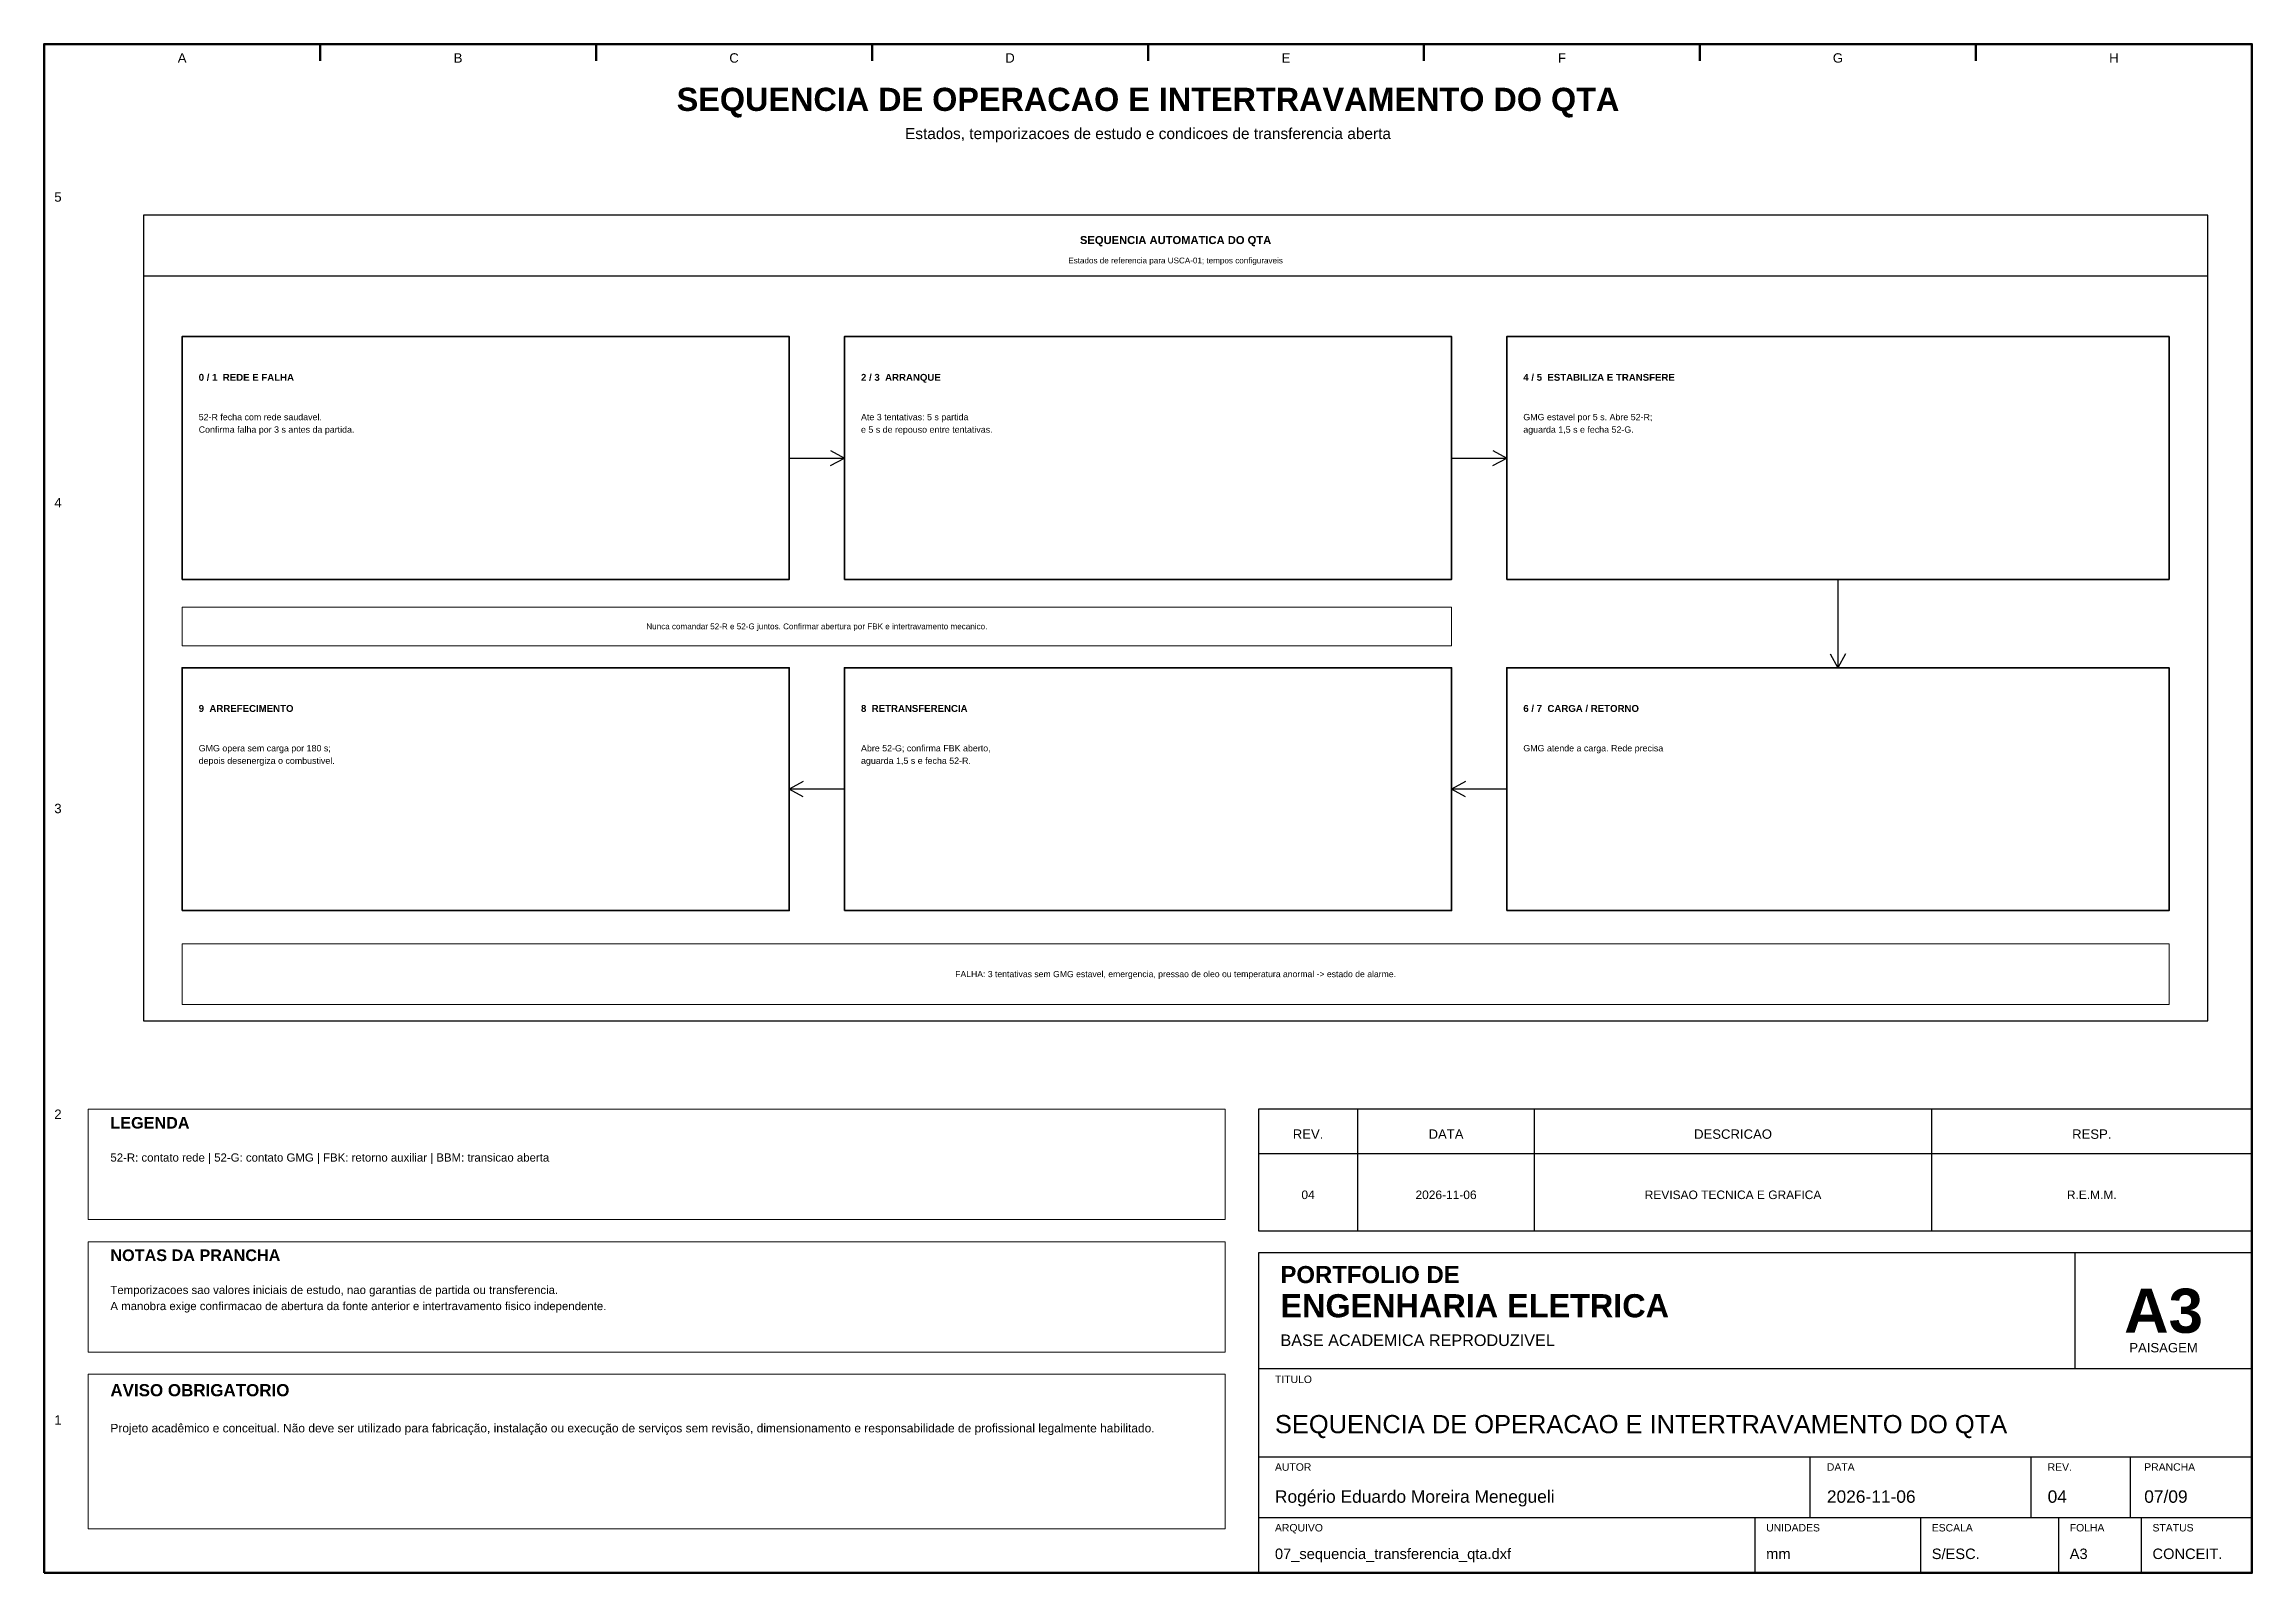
# Model space of a CAD drawing. Header units: millimetres. Extents: x 10 to 410, y 10 to 287.
import ezdxf
from ezdxf.enums import TextEntityAlignment as Align

# ---------------------------------------------------------------- set-up
doc = ezdxf.new("R2010")
doc.units = ezdxf.units.MM
for name, color, linetype, lineweight in [('00_MOLDURA', 7, 'CONTINUOUS', 50), ('01_CARIMBO', 7, 'CONTINUOUS', 25), ('02_TEXTO', 7, 'CONTINUOUS', 18), ('04_EQUIPAMENTOS', 32, 'CONTINUOUS', 35), ('06_COMANDO', 94, 'CONTINUOUS', 25), ('12_LEGENDA', 7, 'CONTINUOUS', 18), ('13_NOTAS', 7, 'CONTINUOUS', 18)]:
    doc.layers.add(name, color=color, linetype=linetype, lineweight=lineweight)
doc.styles.add('PORTFOLIO_TEXTO', font='arial.ttf')
doc.styles.add('PORTFOLIO_TITULO', font='arialbd.ttf', dxfattribs={"width": 0.92})

# ---------------------------------------------------------------- blocks, each defined once
blk = doc.blocks.new('CARIMBO_A3')
at = {"layer": '01_CARIMBO'}
for p, q in [((148, 37), (148, 58)), ((0, 37), (180, 37)), ((0, 21), (180, 21)), ((100, 10), (100, 21)), ((140, 10), (140, 21)), ((158, 10), (158, 21)), ((0, 10), (180, 10)), ((90, 0), (90, 10)), ((120, 0), (120, 10)), ((145, 0), (145, 10)), ((160, 0), (160, 10))]:
    blk.add_line(p, q, dxfattribs=at)
blk.add_lwpolyline([(0, 0), (180, 0), (180, 58), (0, 58)], close=True, dxfattribs=at)
at = {"layer": '01_CARIMBO', "style": 'PORTFOLIO_TEXTO'}
for s, p in [('TITULO', (3, 34.4)), ('AUTOR', (3, 18.5)), ('DATA', (103, 18.5)), ('REV.', (143, 18.5)), ('PRANCHA', (160.5, 18.5)), ('ARQUIVO', (3, 7.5)), ('UNIDADES', (92, 7.5)), ('ESCALA', (122, 7.5)), ('FOLHA', (147, 7.5)), ('STATUS', (162, 7.5))]:
    blk.add_text(s, height=1.35, dxfattribs=at).set_placement(p)
at = {"layer": '02_TEXTO'}
for s, height, style, p in [('PORTFOLIO DE', 3.1, 'PORTFOLIO_TITULO', (4, 52.5)), ('ENGENHARIA ELETRICA', 4.2, 'PORTFOLIO_TITULO', (4, 46.3)), ('BASE ACADEMICA REPRODUZIVEL', 2.1, 'PORTFOLIO_TEXTO', (4, 41.1))]:
    blk.add_text(s, height=height, dxfattribs=dict(at, style=style)).set_placement(p)
for s, height, style, p in [('A3', 8, 'PORTFOLIO_TITULO', (164, 47.5)), ('PAISAGEM', 1.7, 'PORTFOLIO_TEXTO', (164, 40.8))]:
    blk.add_text(s, height=height, dxfattribs=dict(at, style=style)).set_placement(p, align=Align.MIDDLE_CENTER)
at = {"layer": '02_TEXTO', "style": 'PORTFOLIO_TEXTO'}
for tag, p, height in [('TITULO', (3, 25.3), 3.3), ('AUTOR', (3, 12.7), 2.25), ('DATA', (103, 12.7), 2.25), ('REVISAO', (143, 12.7), 2.25), ('PRANCHA', (160.5, 12.7), 2.25), ('ARQUIVO', (3, 2.5), 1.9), ('UNIDADES', (92, 2.5), 1.9), ('ESCALA', (122, 2.5), 1.9), ('FOLHA', (147, 2.5), 1.9), ('STATUS', (162, 2.5), 1.9)]:
    blk.add_attdef(tag, p, '', height=height, dxfattribs=at)

msp = doc.modelspace()

# ---------------------------------------------------------------- linework, layer by layer
at = {"layer": '00_MOLDURA'}
for p, q in [((60, 287), (60, 284)), ((110, 287), (110, 284)), ((160, 287), (160, 284)), ((210, 287), (210, 284)), ((260, 287), (260, 284)), ((310, 287), (310, 284)), ((360, 287), (360, 284))]:
    msp.add_line(p, q, dxfattribs=at)
msp.add_lwpolyline([(10, 10), (410, 10), (410, 287), (10, 287)], close=True, dxfattribs=at)
at = {"layer": '01_CARIMBO'}
for p, q in [((248, 72), (248, 94)), ((280, 72), (280, 94)), ((352, 72), (352, 94)), ((230, 86), (410, 86))]:
    msp.add_line(p, q, dxfattribs=at)
msp.add_lwpolyline([(230, 72), (410, 72), (410, 94), (230, 94)], close=True, dxfattribs=at)
at = {"layer": '04_EQUIPAMENTOS'}
for points in [[(35, 190), (145, 190), (145, 234), (35, 234)], [(155, 190), (265, 190), (265, 234), (155, 234)], [(275, 190), (395, 190), (395, 234), (275, 234)], [(35, 130), (145, 130), (145, 174), (35, 174)], [(155, 130), (265, 130), (265, 174), (155, 174)], [(275, 130), (395, 130), (395, 174), (275, 174)]]:
    msp.add_lwpolyline(points, close=True, dxfattribs=at)
at = {"layer": '06_COMANDO'}
for p, q in [((28, 245), (402, 245)), ((145, 212), (155, 212)), ((152.5, 213.375), (155, 212)), ((152.5, 210.625), (155, 212)), ((265, 212), (275, 212)), ((272.5, 213.375), (275, 212)), ((272.5, 210.625), (275, 212)), ((335, 190), (335, 174)), ((333.625, 176.5), (335, 174)), ((336.375, 176.5), (335, 174)), ((147.5, 153.375), (145, 152)), ((155, 152), (145, 152)), ((147.5, 150.625), (145, 152)), ((267.5, 153.375), (265, 152)), ((275, 152), (265, 152)), ((267.5, 150.625), (265, 152))]:
    msp.add_line(p, q, dxfattribs=at)
msp.add_lwpolyline([(28, 110), (402, 110), (402, 256), (28, 256)], close=True, dxfattribs=at)
at = {"layer": '12_LEGENDA'}
for points in [[(35, 178), (265, 178), (265, 185), (35, 185)], [(18, 74), (224, 74), (224, 94), (18, 94)]]:
    msp.add_lwpolyline(points, close=True, dxfattribs=at)
at = {"layer": '13_NOTAS'}
for points in [[(35, 113), (395, 113), (395, 124), (35, 124)], [(18, 50), (224, 50), (224, 70), (18, 70)], [(18, 18), (224, 18), (224, 46), (18, 46)]]:
    msp.add_lwpolyline(points, close=True, dxfattribs=at)

# ---------------------------------------------------------------- block references
at = {"layer": '01_CARIMBO'}
msp.add_blockref('CARIMBO_A3', (230, 10), dxfattribs=at).add_auto_attribs({'TITULO': 'SEQUENCIA DE OPERACAO E INTERTRAVAMENTO DO QTA', 'AUTOR': 'Rogério Eduardo Moreira Menegueli', 'DATA': '2026-11-06', 'REVISAO': '04', 'PRANCHA': '07/09', 'ARQUIVO': '07_sequencia_transferencia_qta.dxf', 'UNIDADES': 'mm', 'ESCALA': 'S/ESC.', 'FOLHA': 'A3', 'STATUS': 'CONCEIT.'})

# ---------------------------------------------------------------- texts
at = {"layer": '00_MOLDURA', "style": 'PORTFOLIO_TEXTO'}
for s, p in [('A', (35, 284.5)), ('B', (85, 284.5)), ('C', (135, 284.5)), ('D', (185, 284.5)), ('E', (235, 284.5)), ('F', (285, 284.5)), ('G', (335, 284.5)), ('H', (385, 284.5)), ('5', (12.5, 259.3)), ('4', (12.5, 203.9)), ('3', (12.5, 148.5)), ('2', (12.5, 93.1)), ('1', (12.5, 37.7))]:
    msp.add_text(s, height=1.7, dxfattribs=at).set_placement(p, align=Align.MIDDLE_CENTER)
at = {"layer": '01_CARIMBO', "style": 'PORTFOLIO_TEXTO'}
for s, p in [('REV.', (239, 89.5)), ('DATA', (264, 89.5)), ('DESCRICAO', (316, 89.5)), ('RESP.', (381, 89.5))]:
    msp.add_text(s, height=1.7, dxfattribs=at).set_placement(p, align=Align.MIDDLE_CENTER)
at = {"layer": '02_TEXTO'}
for s, height, style, p in [('SEQUENCIA DE OPERACAO E INTERTRAVAMENTO DO QTA', 4.2, 'PORTFOLIO_TITULO', (210, 277)), ('Estados, temporizacoes de estudo e condicoes de transferencia aberta', 2, 'PORTFOLIO_TEXTO', (210, 270.8)), ('Estados de referencia para USCA-01; tempos configuraveis', 1.05, 'PORTFOLIO_TEXTO', (215, 247.8)), ('04', 1.55, 'PORTFOLIO_TEXTO', (239, 78.5)), ('2026-11-06', 1.55, 'PORTFOLIO_TEXTO', (264, 78.5)), ('REVISAO TECNICA E GRAFICA', 1.55, 'PORTFOLIO_TEXTO', (316, 78.5)), ('R.E.M.M.', 1.55, 'PORTFOLIO_TEXTO', (381, 78.5))]:
    msp.add_text(s, height=height, dxfattribs=dict(at, style=style)).set_placement(p, align=Align.MIDDLE_CENTER)
at = {"layer": '02_TEXTO', "char_height": 1.15, "attachment_point": 1, "line_spacing_factor": 1.18, "style": 'PORTFOLIO_TEXTO'}
for s, insert, width in [('52-R fecha com rede saudavel.\\PConfirma falha por 3 s antes da partida.', (38, 220), 104), ('Ate 3 tentativas: 5 s partida\\Pe 5 s de repouso entre tentativas.', (158, 220), 104), ('GMG estavel por 5 s. Abre 52-R;\\Paguarda 1,5 s e fecha 52-G.', (278, 220), 114), ('GMG opera sem carga por 180 s;\\Pdepois desenergiza o combustivel.', (38, 160), 104), ('Abre 52-G; confirma FBK aberto,\\Paguarda 1,5 s e fecha 52-R.', (158, 160), 104), ('GMG atende a carga. Rede precisa\\permanecer saudavel por 120 s.', (278, 160), 114)]:
    msp.add_mtext(s, dxfattribs=dict(at, insert=insert, width=width))
at = {"layer": '04_EQUIPAMENTOS', "style": 'PORTFOLIO_TITULO'}
for s, p in [('0 / 1  REDE E FALHA', (38, 226)), ('2 / 3  ARRANQUE', (158, 226)), ('4 / 5  ESTABILIZA E TRANSFERE', (278, 226)), ('9  ARREFECIMENTO', (38, 166)), ('8  RETRANSFERENCIA', (158, 166)), ('6 / 7  CARGA / RETORNO', (278, 166))]:
    msp.add_text(s, height=1.25, dxfattribs=at).set_placement(p)
at = {"layer": '06_COMANDO', "style": 'PORTFOLIO_TITULO'}
msp.add_text('SEQUENCIA AUTOMATICA DO QTA', height=1.45, dxfattribs=at).set_placement((215, 251.5), align=Align.MIDDLE_CENTER)
at = {"layer": '12_LEGENDA', "style": 'PORTFOLIO_TEXTO'}
msp.add_text('Nunca comandar 52-R e 52-G juntos. Confirmar abertura por FBK e intertravamento mecanico.', height=1.05, dxfattribs=at).set_placement((150, 181.5), align=Align.MIDDLE_CENTER)
at = {"layer": '12_LEGENDA', "style": 'PORTFOLIO_TITULO'}
msp.add_text('LEGENDA', height=2.1, dxfattribs=at).set_placement((22, 90.5))
at = {"layer": '12_LEGENDA', "insert": (22, 86), "char_height": 1.48, "width": 198, "attachment_point": 1, "line_spacing_factor": 1.18, "style": 'PORTFOLIO_TEXTO'}
msp.add_mtext('52-R: contato rede | 52-G: contato GMG | FBK: retorno auxiliar | BBM: transicao aberta', dxfattribs=at)
at = {"layer": '13_NOTAS', "style": 'PORTFOLIO_TEXTO'}
msp.add_text('FALHA: 3 tentativas sem GMG estavel, emergencia, pressao de oleo ou temperatura anormal -> estado de alarme.', height=1.12, dxfattribs=at).set_placement((215, 118.5), align=Align.MIDDLE_CENTER)
at = {"layer": '13_NOTAS', "style": 'PORTFOLIO_TITULO'}
for s, height, p in [('NOTAS DA PRANCHA', 2.1, (22, 66.5)), ('AVISO OBRIGATORIO', 2.2, (22, 42))]:
    msp.add_text(s, height=height, dxfattribs=at).set_placement(p)
at = {"layer": '13_NOTAS', "width": 198, "attachment_point": 1, "line_spacing_factor": 1.18, "style": 'PORTFOLIO_TEXTO'}
for s, insert, char_height in [('Temporizacoes sao valores iniciais de estudo, nao garantias de partida ou transferencia.\\PA manobra exige confirmacao de abertura da fonte anterior e intertravamento fisico independente.', (22, 62), 1.48), ('Projeto acadêmico e conceitual. Não deve ser utilizado para fabricação, instalação ou execução de serviços sem revisão, dimensionamento e responsabilidade de profissional legalmente habilitado.', (22, 37), 1.55)]:
    msp.add_mtext(s, dxfattribs=dict(at, insert=insert, char_height=char_height))

doc.saveas('drawing.dxf')
